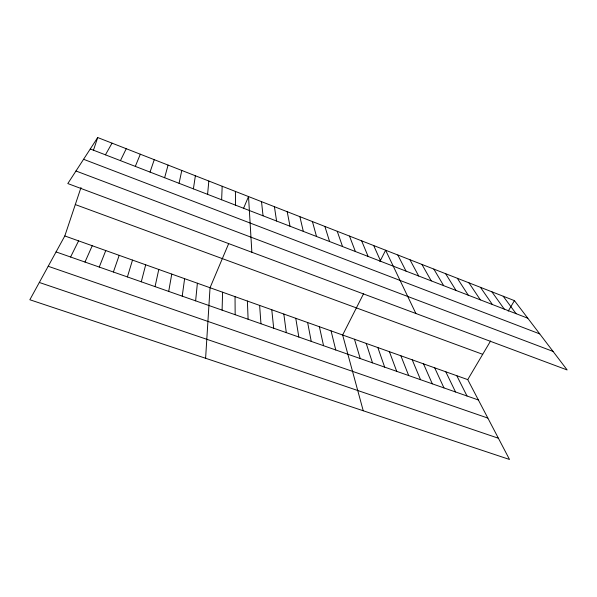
<?xml version="1.0" encoding="UTF-8"?>
<svg xmlns="http://www.w3.org/2000/svg" width="597" height="597" viewBox="0 0 597 597"><rect width="100%" height="100%" fill="white"/><g stroke="black" fill="none" stroke-linecap="round" stroke-linejoin="round"><path stroke-width="0.9" d="M222.099 310.127L222.591 292.209M221.636 199.779L222.181 186.257M205.607 358.267L210.04 287.739L228.658 243.636M207.584 194.338L208.838 181.04M195.629 300.851L197.383 283.224M182.219 296.149L184.622 278.672M193.398 188.853L195.376 175.772M168.697 291.411L171.757 274.09M179.078 183.316L181.786 170.451M155.056 286.62L158.78 269.463M141.288 281.799L145.698 264.792M164.623 177.719L168.085 165.093M127.4 276.926L132.504 260.091M64.812 235.957L467.735 379.617L509.502 459.459L29.85 299.754L64.812 235.957L80.991 187.548M93.341 150.586L97.699 137.541L514.427 300.627L567.15 369.953L67.812 183.563L97.699 137.541M150.034 172.078L154.265 159.683M113.385 272.016L119.191 255.344M99.251 267.06L105.773 250.561M135.31 166.384L140.31 154.22M243.434 208.629L248.524 196.57L251.867 252.27M84.983 262.061L92.236 245.733M120.445 160.63L126.236 148.713M70.588 257.008L78.58 240.867M363.648 293.582L342.641 335.014L363.237 410.758M379.893 261.546L385.625 250.225L415.87 313.485M105.438 154.824L112.035 143.153M467.735 379.617L490.577 340.984M508.204 311.156L514.427 300.627M39.32 282.471L498.398 438.235M48.2 266.277L487.853 418.079M56.066 251.919L478.391 399.983M75.304 204.57L482.689 354.312M75.976 170.996L553.053 351.417M83.58 159.287L539.718 333.887M90.281 148.966L527.793 318.208M503.196 296.231L516.084 313.679M491.876 291.806L504.278 309.112M480.458 287.336L492.368 304.507M468.943 282.829L480.354 299.858M457.339 278.292L468.235 295.172M445.638 273.71L456.011 290.44M433.84 269.09L443.675 285.672M421.937 264.434L431.235 280.859M409.938 259.74L418.684 276.001M397.833 255.001L406.02 271.105M456.809 375.722L467.011 395.998M445.795 371.797L455.533 391.975M434.698 367.842L443.967 387.916M373.685 245.546L380.737 261.322M423.512 363.849L432.303 383.826M412.228 359.827L420.542 379.699M361.633 240.837L368.118 256.441M400.863 355.775L408.684 375.543M349.491 236.084L355.387 251.516M389.408 351.693L396.721 371.349M377.856 347.573L384.662 367.125M337.238 231.285L342.544 246.546M366.215 343.424L372.498 362.857M324.887 226.457L329.589 241.539M354.476 339.238L360.237 358.558M312.432 221.577L316.514 236.479M331.066 330.887L335.76 349.976M299.866 216.659L303.321 231.375M319.395 326.731L323.552 345.7M287.194 211.704L290.015 226.226M307.634 322.537L311.238 341.38M295.776 318.305L298.828 337.029M274.419 206.704L276.583 221.032M283.829 314.044L286.306 332.641M261.523 201.659L263.038 215.793M271.777 309.746L273.687 328.216M259.628 305.418L260.956 323.753M247.382 301.052L248.113 319.253M235.412 191.436L235.561 205.167M235.039 296.649L235.158 314.709"/></g></svg>
